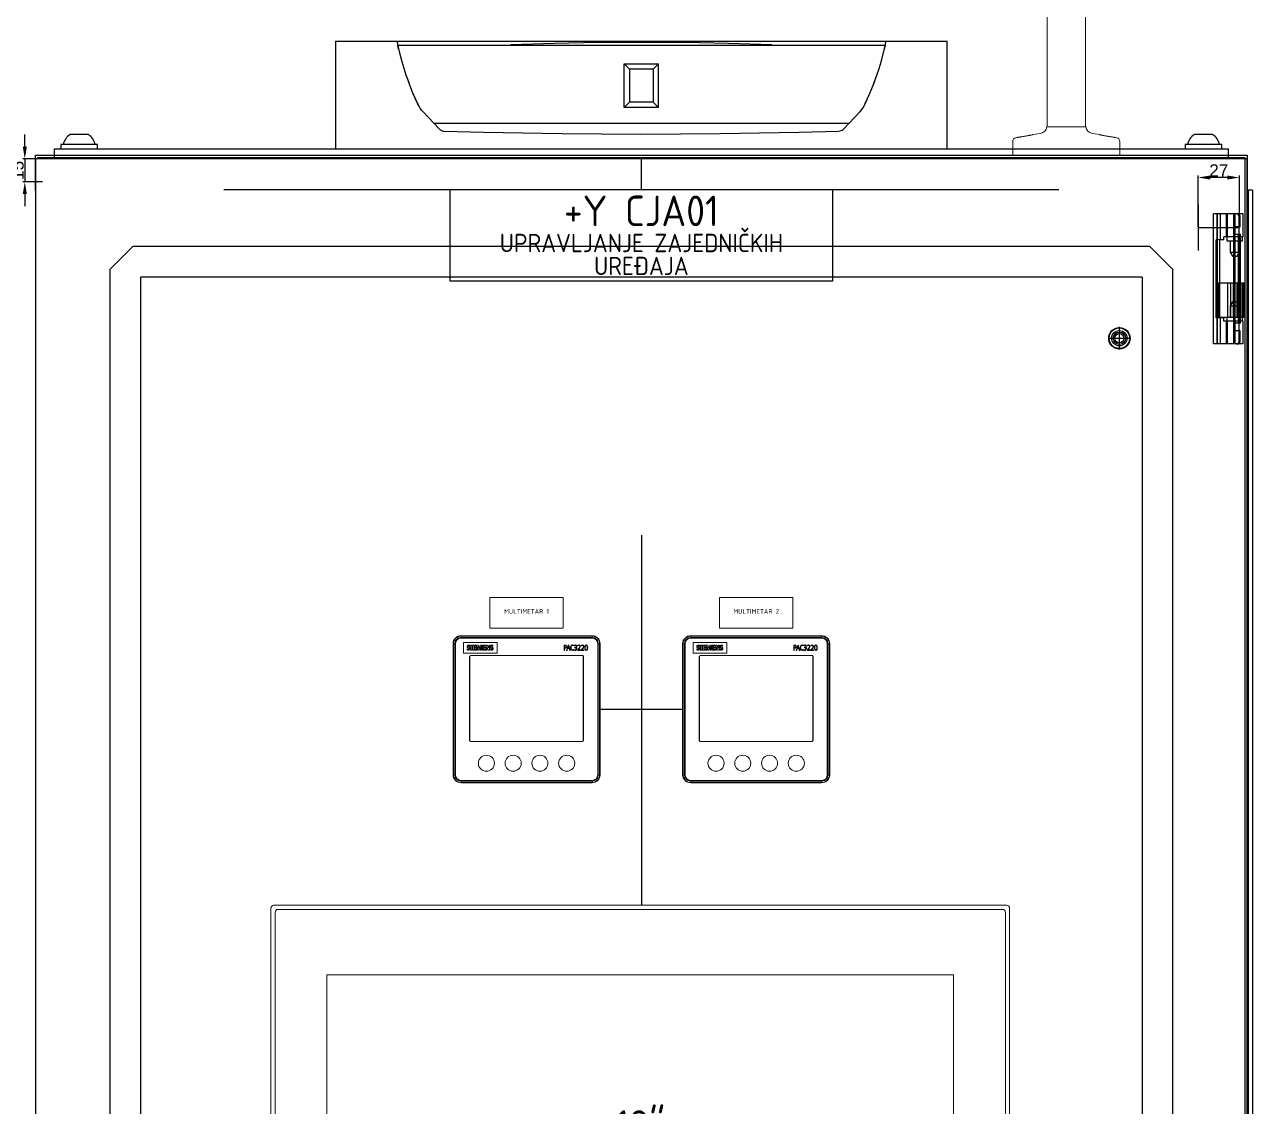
# Model space of a CAD drawing. Header units: millimetres. Extents: x 40929 to 57897, y 13592 to 43737.
# Drawn here: x 47262 to 48064, y 29100 to 29807 of the extents above; entities that cross this region are included whole.
import ezdxf

# ---------------------------------------------------------------- set-up
doc = ezdxf.new("R2010")
doc.units = ezdxf.units.MM
doc.set_wipeout_variables(frame=1)
doc.layers.add('! NO PLOT !', color=7, linetype='Continuous', true_color=0xff75dd, plot=False)
doc.layers.add('000-PI-Oprema', color=30, linetype='Continuous', lineweight=5)
for name, color, linetype in [('000-PI-ORMAR', 2, 'Continuous'), ('000-PI_TEXT', 7, 'Continuous'), ('AUT_7', 7, 'Continuous')]:
    doc.layers.add(name, color=color, linetype=linetype)
doc.styles.add('PI0', font='isocpeur.ttf', dxfattribs={"width": 0.9})
doc.styles.get("Standard").update_dxf_attribs({"font": 'arial.ttf'})
doc.dimstyles.new('ISO-25-lb', dxfattribs={"dimtxt": 8, "dimasz": 8, "dimexe": 1.25, "dimexo": 0.625, "dimtad": 1, "dimtxsty": 'Standard', "dimcen": 5, "dimadec": 0, "dimazin": 0, "dimtfac": 1, "dimtmove": 0, "dimatfit": 3, "dimfxl": 1, "dimarcsym": 0})

# ---------------------------------------------------------------- blocks, each defined once
blk = doc.blocks.new('8806000_2000x800x600')
at = {"layer": '! NO PLOT !'}
for p, q in [((-3049.32, 1783), (-3049.32, 1868)), ((-3029.87, 1868), (-3049.32, 1868)), ((-3046.83, 1851), (-3046.83, 1868)), ((-3046.63, 1783), (-3046.63, 1868)), ((-3044.73, 1851), (-3044.73, 1868)), ((-3040.97, 1868), (-3040.97, 1853)), ((-3040.06, 1853), (-3040.06, 1868)), ((-3035.95, 1783), (-3035.95, 1868)), ((-3035.42, 1853), (-3035.42, 1868)), ((-3035.2, 1783), (-3035.2, 1868)), ((-3032.45, 1866), (-3031.8, 1866)), ((-3032.45, 1785), (-3032.45, 1866)), ((-3031.8, 1859.5), (-3031.8, 1866)), ((-3029.87, 1853), (-3029.87, 1868)), ((-3031.8, 1859.5), (-3035.95, 1859.5)), ((-3031.72, 1854.5), (-3035.95, 1854.5)), ((-3032.87, 1796.5), (-3032.87, 1854.5)), ((-3032.44, 1791.5), (-3032.44, 1859.5)), ((-3032.15, 1796.5), (-3032.15, 1854.5)), ((-3031.72, 1796.5), (-3031.72, 1854.5)), ((-3755.82, 1846.75), (-3770.82, 1831.75)), ((-3090.82, 1846.75), (-3755.82, 1846.75)), ((-3075.82, 1831.75), (-3090.82, 1846.75)), ((-3047.56, 1800), (-3047.56, 1851)), ((-3042.64, 1851), (-3047.56, 1851)), ((-3045.1, 1800), (-3045.1, 1851)), ((-3029.87, 1853), (-3042.64, 1853)), ((-3042.64, 1851), (-3042.64, 1853)), ((-3040.52, 1853), (-3040.52, 1850.5)), ((-3040.52, 1850.5), (-3030.32, 1850.5)), ((-3038.37, 1850.5), (-3038.37, 1843.01)), ((-3032.47, 1843.01), (-3032.47, 1850.5)), ((-3030.32, 1850.5), (-3030.32, 1853)), ((-3038.37, 1843.01), (-3032.47, 1843.01)), ((-3038.37, 1843.01), (-3036.92, 1840.5)), ((-3036.92, 1840.5), (-3033.92, 1840.5)), ((-3033.92, 1840.5), (-3032.47, 1843.01)), ((-3770.82, 1831.75), (-3770.82, -8.25)), ((-3075.82, -8.25), (-3075.82, 1831.75)), ((-3750.82, 1826.75), (-3750.82, -3.25)), ((-3095.82, 1826.75), (-3750.82, 1826.75)), ((-3095.82, 1826.75), (-3095.82, -3.25)), ((-3046.12, 1823), (-3029.32, 1823)), ((-3046.12, 1823), (-3046.12, 1800.5)), ((-3040.17, 1823), (-3040.17, 1800.5)), ((-3038.17, 1823), (-3038.17, 1800.5)), ((-3036.49, 1823), (-3036.49, 1800.5)), ((-3036.14, 1823), (-3036.14, 1800.5)), ((-3033.99, 1823), (-3033.99, 1800.5)), ((-3033.64, 1823), (-3033.64, 1800.5)), ((-3033.28, 1823), (-3033.28, 1800.5)), ((-3032.15, 1823), (-3032.15, 1800.5)), ((-3031.4, 1823), (-3031.4, 1800.5)), ((-3031.28, 1800.5), (-3031.28, 1823)), ((-3030.27, 1823), (-3030.27, 1800.5)), ((-3029.52, 1823), (-3029.52, 1800.5)), ((-3036.92, 1810.5), (-3038.37, 1807.99)), ((-3038.37, 1807.99), (-3038.37, 1800.5)), ((-3038.37, 1807.99), (-3032.47, 1807.99)), ((-3036.92, 1810.5), (-3033.92, 1810.5)), ((-3032.47, 1807.99), (-3033.92, 1810.5)), ((-3032.47, 1800.5), (-3032.47, 1807.99)), ((-3042.64, 1800), (-3047.56, 1800)), ((-3046.83, 1783), (-3046.83, 1800)), ((-3046.12, 1800.5), (-3029.32, 1800.5)), ((-3044.73, 1783), (-3044.73, 1800)), ((-3042.64, 1798), (-3042.64, 1800)), ((-3040.52, 1800.5), (-3040.52, 1798)), ((-3030.32, 1798), (-3030.32, 1800.5)), ((-3110.82, 1779.4), (-3110.82, 1794.1)), ((-3110.82, 1779.4), (-3110.82, 1794.1)), ((-3029.87, 1798), (-3042.64, 1798)), ((-3040.97, 1798), (-3040.97, 1783)), ((-3040.06, 1783), (-3040.06, 1798)), ((-3031.72, 1796.5), (-3035.95, 1796.5)), ((-3031.8, 1791.5), (-3035.95, 1791.5)), ((-3035.42, 1783), (-3035.42, 1798)), ((-3031.8, 1785), (-3031.8, 1791.5)), ((-3029.87, 1783), (-3029.87, 1798)), ((-3118.17, 1786.75), (-3103.47, 1786.75)), ((-3118.17, 1786.75), (-3103.47, 1786.75)), ((-3029.87, 1783), (-3049.32, 1783)), ((-3032.45, 1785), (-3031.8, 1785))]:
    blk.add_line(p, q, dxfattribs=at)
for radius in [7, 7, 6.7, 6.7, 5, 4, 3]:
    blk.add_circle((-3110.82, 1786.75), radius, dxfattribs=at)
for centre, start_param, end_param in [((-3034.38, 1866), 4.712389, 6.283185), ((-3033.73, 1866), 4.712389, 6.283185), ((-3034.38, 1785), 3.141593, 4.712389), ((-3033.73, 1785), 3.141593, 4.712389)]:
    blk.add_ellipse(centre, major_axis=(0, 2), ratio=0.965926, start_param=start_param, end_param=end_param, dxfattribs=at)
at = {"layer": '000-PI-ORMAR'}
for p, q in [((-3784.83, 1920), (-3796.83, 1920)), ((-3049.83, 1920), (-3061.83, 1920)), ((-3778.83, 1913.4), (-3802.83, 1913.4)), ((-3802.83, 1913.4), (-3802.83, 1910.5)), ((-3778.83, 1910.5), (-3778.83, 1913.4)), ((-3043.83, 1913.4), (-3067.83, 1913.4)), ((-3067.83, 1913.4), (-3067.83, 1910.5)), ((-3043.83, 1910.5), (-3043.83, 1913.4)), ((-3819.33, 1906.5), (-3807.08, 1906.5)), ((-3819.33, 1883.36), (-3819.33, 1906.5)), ((-3819.32, 1904), (-3819.32, -80.5)), ((-3027.32, 1904), (-3819.32, 1904)), ((-3817.83, 1904), (-3817.83, 1905)), ((-3817.83, 1905), (-3807.08, 1905)), ((-3807.08, 1904), (-3807.08, 1910.5)), ((-3807.08, 1910.5), (-3039.58, 1910.5)), ((-3807.08, 1906.5), (-3039.58, 1906.5)), ((-3807.08, 1905), (-3039.58, 1905)), ((-3039.58, 1904), (-3039.58, 1910.5)), ((-3039.58, 1906.5), (-3027.33, 1906.5)), ((-3039.58, 1905), (-3028.83, 1905)), ((-3028.83, 1905), (-3028.83, 1904)), ((-3028.83, 1904), (-3028.83, -80.5)), ((-3027.33, 1906.5), (-3027.33, 1904)), ((-3027.33, 1904), (-3027.33, -80.5)), ((-3027.32, -80.5), (-3027.32, 1904)), ((-3026.55, 1883.5), (-3027.32, 1883.36)), ((-3023.83, 1883.5), (-3026.55, 1883.5)), ((-3026.55, 1883.5), (-3026.55, -67.5)), ((-3023.83, 1883.5), (-3023.83, -67.5))]:
    blk.add_line(p, q, dxfattribs=at)
for centre, start, end in [((-3790.43, 1910.8), 124.82083, 166.60542), ((-3791.22, 1910.8), 13.39458, 55.17917), ((-3055.43, 1910.8), 124.82083, 166.60542), ((-3056.22, 1910.8), 13.39458, 55.17917)]:
    blk.add_arc(centre, 11.2, start, end, dxfattribs=at)
blk = doc.blocks.new('7KM3220-1BA01-1EA0 PAC3220')
at = {"layer": '000-PI-Oprema'}
for p, q in [((43382.77, 38068.16), (43383.04, 38068.16)), ((43382.77, 37982.53), (43382.77, 38068.16)), ((43383.04, 38068.16), (43383.91, 38068.16)), ((43383.04, 37982.53), (43383.04, 38068.16)), ((43384.33, 38068.16), (43383.91, 38068.16)), ((43383.91, 38068.16), (43383.91, 37982.53)), ((43384.33, 38068.16), (43384.33, 37982.53)), ((43388.04, 38073.42), (43473.64, 38073.42)), ((43388.04, 38073.42), (43388.04, 38073.16)), ((43388.04, 38073.16), (43473.64, 38073.16)), ((43388.04, 38073.16), (43388.04, 38072.28)), ((43473.64, 38072.28), (43388.04, 38072.28)), ((43388.04, 38071.87), (43388.04, 38072.28)), ((43473.64, 38071.87), (43388.04, 38071.87)), ((43389.59, 38069.04), (43389.59, 38062.04)), ((43411.56, 38069.04), (43389.59, 38069.04)), ((43393.86, 38066.6), (43393.86, 38067.23)), ((43395.2, 38067.29), (43394.45, 38067.29)), ((43394.45, 38067.29), (43394.45, 38064.04)), ((43395.2, 38064.04), (43395.2, 38067.29)), ((43395.83, 38067.29), (43395.83, 38064.04)), ((43397.71, 38067.29), (43395.83, 38067.29)), ((43396.55, 38066.7), (43397.71, 38066.7)), ((43396.55, 38065.97), (43396.55, 38066.7)), ((43397.56, 38065.97), (43396.55, 38065.97)), ((43397.56, 38065.43), (43397.56, 38065.97)), ((43397.71, 38066.7), (43397.71, 38067.29)), ((43398.19, 38067.29), (43398.19, 38064.04)), ((43399.14, 38067.29), (43398.19, 38067.29)), ((43398.71, 38064.04), (43398.71, 38066.26)), ((43398.71, 38066.26), (43399.44, 38064.01)), ((43399.78, 38065.26), (43399.14, 38067.29)), ((43400.46, 38067.29), (43399.78, 38065.26)), ((43399.9, 38064.01), (43400.65, 38066.26)), ((43401.36, 38067.29), (43400.46, 38067.29)), ((43400.65, 38066.26), (43400.65, 38064.04)), ((43401.36, 38064.04), (43401.36, 38067.29)), ((43401.99, 38067.29), (43401.99, 38064.04)), ((43403.88, 38067.29), (43401.99, 38067.29)), ((43402.72, 38065.97), (43402.72, 38066.7)), ((43402.72, 38066.7), (43403.88, 38066.7)), ((43403.73, 38065.97), (43402.72, 38065.97)), ((43403.73, 38065.43), (43403.73, 38065.97)), ((43403.88, 38066.7), (43403.88, 38067.29)), ((43405.2, 38067.29), (43404.35, 38067.29)), ((43404.35, 38067.29), (43404.35, 38064.04)), ((43404.87, 38064.04), (43404.87, 38066.19)), ((43404.87, 38066.19), (43405.79, 38064.04)), ((43406.09, 38065.18), (43405.2, 38067.29)), ((43406.09, 38067.29), (43406.09, 38065.18)), ((43406.61, 38067.29), (43406.09, 38067.29)), ((43406.61, 38064.04), (43406.61, 38067.29)), ((43408.85, 38066.6), (43408.85, 38067.23)), ((43411.56, 38062.04), (43411.56, 38069.04)), ((43455.42, 38067.32), (43455.42, 38063.82)), ((43455.74, 38065.63), (43455.74, 38066.99)), ((43457.98, 38067.32), (43456.99, 38063.82)), ((43458.39, 38067.32), (43457.98, 38067.32)), ((43458.36, 38066.3), (43458.6, 38065.38)), ((43459.39, 38063.82), (43458.39, 38067.32)), ((43461.5, 38066.83), (43461.6, 38067.15)), ((43462.06, 38067.2), (43462.12, 38066.88)), ((43462.33, 38065.83), (43462.33, 38065.5)), ((43464.38, 38067.13), (43464.46, 38066.79)), ((43466.7, 38067.13), (43466.78, 38066.79)), ((43473.64, 38073.42), (43473.64, 38073.16)), ((43473.64, 38073.16), (43473.64, 38072.28)), ((43473.64, 38071.87), (43473.64, 38072.28)), ((43477.35, 38068.16), (43477.76, 38068.16)), ((43477.35, 37982.53), (43477.35, 38068.16)), ((43478.64, 38068.16), (43477.76, 38068.16)), ((43477.76, 37982.53), (43477.76, 38068.16)), ((43478.9, 38068.16), (43478.64, 38068.16)), ((43478.64, 38068.16), (43478.64, 37982.53)), ((43478.9, 38068.16), (43478.9, 37982.53)), ((43389.59, 38062.04), (43411.56, 38062.04)), ((43392.1, 38064.75), (43392.1, 38064.1)), ((43393.63, 38005.05), (43393.63, 38059.65)), ((43393.7, 38059.72), (43393.71, 38059.71)), ((43393.7, 38059.72), (43393.7, 38004.98)), ((43393.71, 38004.98), (43393.71, 38059.71)), ((43394.45, 38064.04), (43395.2, 38064.04)), ((43467.37, 38060.52), (43394.5, 38060.52)), ((43394.51, 38060.51), (43394.51, 38060.52)), ((43394.51, 38060.51), (43467.96, 38060.51)), ((43394.53, 38060.55), (43467.13, 38060.55)), ((43395.83, 38064.04), (43397.74, 38064.04)), ((43396.55, 38064.67), (43396.55, 38065.43)), ((43396.55, 38065.43), (43397.56, 38065.43)), ((43397.74, 38064.67), (43396.55, 38064.67)), ((43397.74, 38064.04), (43397.74, 38064.67)), ((43398.19, 38064.04), (43398.71, 38064.04)), ((43399.44, 38064.01), (43399.9, 38064.01)), ((43400.65, 38064.04), (43401.36, 38064.04)), ((43401.99, 38064.04), (43403.9, 38064.04)), ((43402.72, 38064.67), (43402.72, 38065.43)), ((43402.72, 38065.43), (43403.73, 38065.43)), ((43403.9, 38064.67), (43402.72, 38064.67)), ((43403.9, 38064.04), (43403.9, 38064.67)), ((43404.35, 38064.04), (43404.87, 38064.04)), ((43405.79, 38064.04), (43406.61, 38064.04)), ((43407.09, 38064.75), (43407.09, 38064.1)), ((43455.42, 38063.82), (43455.74, 38063.82)), ((43455.87, 38065.63), (43455.74, 38065.63)), ((43455.74, 38063.82), (43455.74, 38065.3)), ((43456.99, 38063.82), (43457.32, 38063.82)), ((43457.32, 38063.82), (43457.66, 38065.05)), ((43457.66, 38065.05), (43458.7, 38065.05)), ((43458.6, 38065.38), (43457.76, 38065.38)), ((43458.7, 38065.05), (43459.04, 38063.82)), ((43459.04, 38063.82), (43459.39, 38063.82)), ((43461.62, 38063.97), (43461.54, 38064.29)), ((43462.04, 38064.26), (43461.96, 38063.93)), ((43464.3, 38064.17), (43464.3, 38063.82)), ((43464.3, 38063.82), (43466.06, 38063.82)), ((43466.06, 38064.15), (43464.69, 38064.15)), ((43466.06, 38063.82), (43466.06, 38064.15)), ((43466.62, 38064.17), (43466.62, 38063.82)), ((43466.62, 38063.82), (43468.38, 38063.82)), ((43468.38, 38064.15), (43467.01, 38064.15)), ((43467.96, 38060.51), (43467.37, 38060.51)), ((43467.96, 38060), (43467.96, 38060.51)), ((43467.96, 38060.51), (43467.96, 38060.51)), ((43467.96, 38060.51), (43467.96, 38004.99)), ((43467.96, 38004.98), (43467.96, 38060)), ((43468.03, 38059.65), (43468.03, 38005.05)), ((43468.38, 38063.82), (43468.38, 38064.15)), ((43393.71, 38004.98), (43393.7, 38004.98)), ((43394.51, 38004.18), (43394.51, 38004.19)), ((43467.16, 38004.19), (43394.51, 38004.19)), ((43394.51, 38004.18), (43467.16, 38004.18)), ((43467.13, 38004.15), (43394.53, 38004.15)), ((43467.16, 38004.19), (43467.16, 38004.18)), ((43467.96, 38004.98), (43467.96, 38004.98)), ((43382.77, 37982.53), (43383.04, 37982.53)), ((43383.04, 37982.53), (43383.91, 37982.53)), ((43384.33, 37982.53), (43383.91, 37982.53)), ((43388.04, 37978.82), (43388.04, 37978.4)), ((43388.04, 37978.82), (43473.64, 37978.82)), ((43388.04, 37977.53), (43388.04, 37978.4)), ((43388.04, 37978.4), (43473.64, 37978.4)), ((43388.04, 37977.26), (43388.04, 37977.53)), ((43473.64, 37977.53), (43388.04, 37977.53)), ((43473.64, 37978.82), (43473.64, 37978.4)), ((43473.64, 37977.53), (43473.64, 37978.4)), ((43473.64, 37977.26), (43473.64, 37977.53)), ((43477.35, 37982.53), (43477.76, 37982.53)), ((43478.64, 37982.53), (43477.76, 37982.53)), ((43478.9, 37982.53), (43478.64, 37982.53)), ((43473.64, 37977.26), (43388.04, 37977.26))]:
    blk.add_line(p, q, dxfattribs=at)
for centre in [(43404.58, 37990.05), (43422.08, 37990.05), (43439.58, 37990.05), (43457.08, 37990.05)]:
    blk.add_circle(centre, 5.25, dxfattribs=at)
for centre, radius, start, end in [((43388.04, 38068.16), 5.27, 90, 180), ((43388.04, 38068.16), 5, 90, 180), ((43388.04, 38068.16), 4.12, 90, 180), ((43388.04, 38068.16), 3.71, 90, 180), ((43473.64, 38068.16), 5.27, 0, 90), ((43473.64, 38068.16), 5, 0, 90), ((43473.64, 38068.16), 4.12, 0, 90), ((43473.64, 38068.16), 3.71, 0, 90), ((43394.53, 38059.65), 0.9, 90, 180), ((43467.13, 38059.65), 0.9, 74.52923, 90), ((43467.13, 38059.65), 0.9, 0, 23.17414), ((43394.53, 38005.05), 0.9, 180, 270), ((43467.13, 38005.05), 0.9, 270, 0), ((43388.04, 37982.53), 5.27, 180, 270), ((43388.04, 37982.53), 5, 180, 270), ((43388.04, 37982.53), 4.12, 180, 270), ((43388.04, 37982.53), 3.71, 180, 270), ((43473.64, 37982.53), 5.27, 270, 0), ((43473.64, 37982.53), 5, 270, 0), ((43473.64, 37982.53), 4.12, 270, 0), ((43473.64, 37982.53), 3.71, 270, 0)]:
    blk.add_arc(centre, radius, start, end, dxfattribs=at)
for centre, major_axis, start_param, end_param in [((43394.5, 38059.72), (-0.566, 0.566), 5.497939, 7.068431), ((43394.51, 38059.71), (-0.566, 0.566), 5.49968, 7.068444), ((43394.5, 38004.98), (-0.566, -0.566), 5.497939, 7.070176), ((43394.51, 38004.99), (-0.566, -0.566), 5.499681, 7.068443), ((43467.16, 38004.99), (0.566, -0.566), 5.499681, 7.068443), ((43467.16, 38004.98), (0.566, -0.566), 5.497939, 7.070176)]:
    blk.add_ellipse(centre, major_axis=major_axis, ratio=0.999695, start_param=start_param, end_param=end_param, dxfattribs=at)
for points, knots in [([(43393.86, 38067.23), (43393.63, 38067.31), (43393.38, 38067.35), (43392.8, 38067.35), (43392.55, 38067.27), (43392.15, 38066.94), (43392.05, 38066.68), (43392.05, 38066.08), (43392.13, 38065.86), (43392.38, 38065.59), (43392.6, 38065.45), (43393.11, 38065.19), (43393.22, 38065.12), (43393.27, 38065.06)], [0, 0, 0, 0, 0.170528, 0.170528, 0.384031, 0.384031, 0.622395, 0.622395, 0.814189, 0.814189, 0.931637, 0.931637, 1, 1, 1, 1]), ([(43392.1, 38064.1), (43392.36, 38064.02), (43392.63, 38063.98), (43393.25, 38063.98), (43393.5, 38064.05), (43393.94, 38064.37), (43394.07, 38064.65), (43394.07, 38065.27), (43394.01, 38065.47), (43393.79, 38065.75), (43393.57, 38065.9), (43393.03, 38066.19), (43392.9, 38066.27), (43392.79, 38066.36), (43392.76, 38066.42), (43392.76, 38066.69), (43392.9, 38066.79), (43393.37, 38066.79), (43393.6, 38066.72), (43393.86, 38066.6)], [0, 0, 0, 0, 0.109176, 0.109176, 0.226673, 0.226673, 0.378075, 0.378075, 0.477269, 0.477269, 0.563849, 0.563849, 0.621034, 0.621034, 0.690812, 0.690812, 0.868002, 0.868002, 1, 1, 1, 1]), ([(43408.85, 38067.23), (43408.61, 38067.31), (43408.36, 38067.35), (43407.79, 38067.35), (43407.53, 38067.27), (43407.14, 38066.94), (43407.03, 38066.68), (43407.03, 38066.08), (43407.11, 38065.86), (43407.37, 38065.59), (43407.58, 38065.46), (43408.09, 38065.19), (43408.21, 38065.12), (43408.26, 38065.06)], [0, 0, 0, 0, 0.172102, 0.172102, 0.387113, 0.387113, 0.626134, 0.626134, 0.818457, 0.818457, 0.934139, 0.934139, 1, 1, 1, 1]), ([(43407.09, 38064.1), (43407.34, 38064.02), (43407.62, 38063.98), (43408.23, 38063.98), (43408.49, 38064.05), (43408.93, 38064.37), (43409.05, 38064.65), (43409.05, 38065.27), (43408.99, 38065.47), (43408.77, 38065.75), (43408.55, 38065.9), (43408.01, 38066.19), (43407.88, 38066.27), (43407.77, 38066.36), (43407.74, 38066.42), (43407.74, 38066.69), (43407.88, 38066.79), (43408.36, 38066.79), (43408.59, 38066.72), (43408.85, 38066.6)], [0, 0, 0, 0, 0.111908, 0.111908, 0.232344, 0.232344, 0.386262, 0.386262, 0.487105, 0.487105, 0.575124, 0.575124, 0.633259, 0.633259, 0.701084, 0.701084, 0.871402, 0.871402, 1, 1, 1, 1]), ([(43456.85, 38065.68), (43456.96, 38065.84), (43457.01, 38066.05), (43457.01, 38066.68), (43456.9, 38066.96), (43456.54, 38067.26), (43456.29, 38067.32), (43455.78, 38067.32), (43455.6, 38067.32), (43455.42, 38067.32)], [0, 0, 0, 0, 0.239034, 0.239034, 0.603781, 0.603781, 0.861938, 0.861938, 1, 1, 1, 1]), ([(43455.74, 38066.99), (43455.8, 38066.99), (43455.86, 38066.99), (43456.18, 38066.99), (43456.37, 38066.94), (43456.47, 38066.85)], [0, 0, 0, 0, 0.190184, 0.190184, 1, 1, 1, 1]), ([(43456.47, 38066.85), (43456.53, 38066.8), (43456.58, 38066.72), (43456.65, 38066.53), (43456.67, 38066.42), (43456.67, 38066.02), (43456.59, 38065.83), (43456.33, 38065.67), (43456.14, 38065.63), (43455.87, 38065.63)], [0, 0, 0, 0, 0.164269, 0.164269, 0.329919, 0.329919, 0.72075, 0.72075, 1, 1, 1, 1]), ([(43457.76, 38065.38), (43457.84, 38065.69), (43457.93, 38065.99), (43458.08, 38066.55), (43458.14, 38066.78), (43458.18, 38066.98)], [0, 0, 0, 0, 0.548869, 0.548869, 1, 1, 1, 1]), ([(43461.6, 38067.15), (43461.35, 38067.3), (43461.1, 38067.37), (43460.65, 38067.37), (43460.46, 38067.32), (43460.06, 38067.09), (43459.88, 38066.86), (43459.63, 38066.25), (43459.57, 38065.92), (43459.57, 38065), (43459.69, 38064.57), (43460.18, 38063.93), (43460.49, 38063.77), (43461.1, 38063.77), (43461.35, 38063.84), (43461.62, 38063.97)], [0, 0, 0, 0, 0.124789, 0.124789, 0.231372, 0.231372, 0.380026, 0.380026, 0.514642, 0.514642, 0.708902, 0.708902, 0.889968, 0.889968, 1, 1, 1, 1]), ([(43461.54, 38064.29), (43461.31, 38064.17), (43461.09, 38064.11), (43460.68, 38064.11), (43460.51, 38064.16), (43460.23, 38064.39), (43460.11, 38064.55), (43459.95, 38065), (43459.91, 38065.26), (43459.91, 38065.95), (43459.99, 38066.31), (43460.32, 38066.89), (43460.55, 38067.04), (43461.06, 38067.04), (43461.27, 38066.97), (43461.5, 38066.83)], [0, 0, 0, 0, 0.136526, 0.136526, 0.257422, 0.257422, 0.378319, 0.378319, 0.507094, 0.507094, 0.69498, 0.69498, 0.881306, 0.881306, 1, 1, 1, 1]), ([(43463.03, 38065.67), (43463.23, 38065.72), (43463.39, 38065.82), (43463.6, 38066.12), (43463.66, 38066.31), (43463.66, 38066.78), (43463.59, 38066.98), (43463.28, 38067.29), (43463.06, 38067.37), (43462.55, 38067.37), (43462.3, 38067.32), (43462.06, 38067.2)], [0, 0, 0, 0, 0.189028, 0.189028, 0.37761, 0.37761, 0.581585, 0.581585, 0.804541, 0.804541, 1, 1, 1, 1]), ([(43462.12, 38066.88), (43462.35, 38066.99), (43462.56, 38067.05), (43462.94, 38067.05), (43463.08, 38067), (43463.18, 38066.9)], [0, 0, 0, 0, 0.516899, 0.516899, 1, 1, 1, 1]), ([(43463.18, 38066.9), (43463.28, 38066.8), (43463.33, 38066.66), (43463.33, 38066.27), (43463.24, 38066.1), (43462.91, 38065.87), (43462.73, 38065.82), (43462.44, 38065.82), (43462.39, 38065.83), (43462.33, 38065.83)], [0, 0, 0, 0, 0.275014, 0.275014, 0.646282, 0.646282, 0.929984, 0.929984, 1, 1, 1, 1]), ([(43464.46, 38066.79), (43464.68, 38066.96), (43464.9, 38067.05), (43465.29, 38067.05), (43465.44, 38066.99), (43465.66, 38066.76), (43465.71, 38066.62), (43465.71, 38066.28), (43465.67, 38066.11), (43465.52, 38065.76), (43465.4, 38065.55), (43465.03, 38065.03), (43464.72, 38064.65), (43464.3, 38064.17)], [0, 0, 0, 0, 0.204667, 0.204667, 0.381425, 0.381425, 0.54064, 0.54064, 0.686447, 0.686447, 0.832036, 0.832036, 1, 1, 1, 1]), ([(43464.69, 38064.15), (43464.92, 38064.42), (43465.15, 38064.7), (43465.62, 38065.31), (43465.79, 38065.59), (43465.99, 38066.03), (43466.04, 38066.25), (43466.04, 38066.77), (43465.94, 38067), (43465.6, 38067.3), (43465.4, 38067.37), (43464.89, 38067.37), (43464.64, 38067.29), (43464.38, 38067.13)], [0, 0, 0, 0, 0.136236, 0.136236, 0.284501, 0.284501, 0.432766, 0.432766, 0.637721, 0.637721, 0.816735, 0.816735, 1, 1, 1, 1]), ([(43466.78, 38066.79), (43467, 38066.96), (43467.22, 38067.05), (43467.61, 38067.05), (43467.76, 38066.99), (43467.98, 38066.76), (43468.03, 38066.62), (43468.03, 38066.28), (43468, 38066.11), (43467.84, 38065.76), (43467.72, 38065.55), (43467.36, 38065.03), (43467.05, 38064.65), (43466.62, 38064.17)], [0, 0, 0, 0, 0.204667, 0.204667, 0.381425, 0.381425, 0.54064, 0.54064, 0.686447, 0.686447, 0.832036, 0.832036, 1, 1, 1, 1]), ([(43467.01, 38064.15), (43467.25, 38064.42), (43467.48, 38064.7), (43467.94, 38065.31), (43468.11, 38065.59), (43468.31, 38066.03), (43468.36, 38066.25), (43468.36, 38066.77), (43468.27, 38067), (43467.92, 38067.3), (43467.72, 38067.37), (43467.21, 38067.37), (43466.96, 38067.29), (43466.7, 38067.13)], [0, 0, 0, 0, 0.136236, 0.136236, 0.284501, 0.284501, 0.432766, 0.432766, 0.637721, 0.637721, 0.816735, 0.816735, 1, 1, 1, 1]), ([(43470.57, 38066.93), (43470.41, 38067.22), (43470.17, 38067.37), (43469.21, 38067.37), (43468.89, 38066.78), (43468.89, 38064.97), (43468.97, 38064.52), (43469.12, 38064.22)], [0, 0, 0, 0, 0.249903, 0.249903, 0.744574, 0.744574, 1, 1, 1, 1]), ([(43469.12, 38064.22), (43469.28, 38063.92), (43469.52, 38063.77), (43470.21, 38063.77), (43470.47, 38063.96), (43470.75, 38064.62), (43470.81, 38065.03), (43470.81, 38066.18), (43470.73, 38066.63), (43470.57, 38066.93)], [0, 0, 0, 0, 0.254748, 0.254748, 0.537929, 0.537929, 0.754361, 0.754361, 1, 1, 1, 1]), ([(43470.37, 38064.57), (43470.26, 38064.26), (43470.09, 38064.11), (43469.62, 38064.11), (43469.46, 38064.24), (43469.26, 38064.72), (43469.21, 38065.08), (43469.21, 38066.02), (43469.25, 38066.35), (43469.32, 38066.57)], [0, 0, 0, 0, 0.297257, 0.297257, 0.569444, 0.569444, 0.799811, 0.799811, 1, 1, 1, 1]), ([(43469.32, 38066.57), (43469.43, 38066.88), (43469.6, 38067.04), (43470.07, 38067.04), (43470.24, 38066.9), (43470.43, 38066.42), (43470.48, 38066.06), (43470.48, 38065.12), (43470.44, 38064.79), (43470.37, 38064.57)], [0, 0, 0, 0, 0.296777, 0.296777, 0.566897, 0.566897, 0.793882, 0.793882, 1, 1, 1, 1]), ([(43393.27, 38065.06), (43393.32, 38065.01), (43393.34, 38064.95), (43393.34, 38064.67), (43393.19, 38064.57), (43392.67, 38064.57), (43392.4, 38064.63), (43392.1, 38064.75)], [0, 0, 0, 0, 0.172535, 0.172535, 0.649544, 0.649544, 1, 1, 1, 1]), ([(43408.26, 38065.06), (43408.3, 38065.01), (43408.32, 38064.95), (43408.32, 38064.67), (43408.17, 38064.57), (43407.65, 38064.57), (43407.39, 38064.63), (43407.09, 38064.75)], [0, 0, 0, 0, 0.172909, 0.172909, 0.650953, 0.650953, 1, 1, 1, 1]), ([(43455.74, 38065.3), (43455.8, 38065.3), (43455.86, 38065.3), (43456.17, 38065.3), (43456.36, 38065.33), (43456.65, 38065.44), (43456.77, 38065.54), (43456.85, 38065.68)], [0, 0, 0, 0, 0.107931, 0.107931, 0.552985, 0.552985, 1, 1, 1, 1]), ([(43461.96, 38063.93), (43462.22, 38063.82), (43462.46, 38063.77), (43462.99, 38063.77), (43463.22, 38063.85), (43463.59, 38064.22), (43463.69, 38064.48), (43463.69, 38065.09), (43463.62, 38065.31), (43463.36, 38065.58), (43463.22, 38065.65), (43463.03, 38065.67)], [0, 0, 0, 0, 0.184218, 0.184218, 0.399421, 0.399421, 0.64363, 0.64363, 0.850692, 0.850692, 1, 1, 1, 1]), ([(43462.33, 38065.5), (43462.38, 38065.51), (43462.43, 38065.51), (43462.77, 38065.51), (43462.99, 38065.45), (43463.29, 38065.22), (43463.37, 38065.05), (43463.37, 38064.61), (43463.31, 38064.44), (43463.08, 38064.16), (43462.91, 38064.09), (43462.49, 38064.09), (43462.27, 38064.15), (43462.04, 38064.26)], [0, 0, 0, 0, 0.037716, 0.037716, 0.23818, 0.23818, 0.437432, 0.437432, 0.624282, 0.624282, 0.82115, 0.82115, 1, 1, 1, 1])]:
    blk.add_open_spline(points, degree=3, knots=knots, dxfattribs=at)
blk.add_open_spline([(43458.18, 38066.98), (43458.24, 38066.76), (43458.29, 38066.53), (43458.36, 38066.3)], degree=3, dxfattribs=at)
blk = doc.blocks.new('*D274')
at = {"layer": '! NO PLOT !', "color": 0, "lineweight": -2, "transparency": 16777216}
for p, q in [((48028.96, 29674.69), (48028.96, 29708.13)), ((48047.96, 29706.88), (48036.96, 29706.88)), ((48055.96, 29674.69), (48055.96, 29708.13))]:
    blk.add_line(p, q, dxfattribs=at)
at = {"layer": '! NO PLOT !', "color": 0, "transparency": 16777216}
for points in [[(48036.96, 29708.21), (48036.96, 29705.54), (48028.96, 29706.88)], [(48047.96, 29708.21), (48047.96, 29705.54), (48055.96, 29706.88)]]:
    blk.add_solid(points, dxfattribs=at)
at = {"layer": 'Defpoints', "color": 0, "transparency": 16777216}
for p in [(48028.96, 29706.88), (48028.96, 29674.07), (48055.96, 29674.07)]:
    blk.add_point(p, dxfattribs=at)
at = {"layer": '! NO PLOT !', "color": 0, "transparency": 16777216, "insert": (48042.46, 29711.52), "char_height": 8, "attachment_point": 5}
blk.add_mtext('27', dxfattribs=at)
blk = doc.blocks.new('*D275')
at = {"layer": '! NO PLOT !', "color": 0, "linetype": 'Continuous', "lineweight": -2, "ltscale": 0.25, "transparency": 16777216}
for p, q in [((47261.88, 29727.07), (47261.88, 29735.07)), ((47268.33, 29719.07), (47260.63, 29719.07)), ((47261.88, 29719.07), (47261.88, 29704.07)), ((47273.33, 29704.07), (47260.63, 29704.07)), ((47261.88, 29696.07), (47261.88, 29688.07))]:
    blk.add_line(p, q, dxfattribs=at)
at = {"layer": '! NO PLOT !', "color": 0, "ltscale": 0.25, "transparency": 16777216}
for points in [[(47260.55, 29727.07), (47263.22, 29727.07), (47261.88, 29719.07)], [(47260.55, 29696.07), (47263.22, 29696.07), (47261.88, 29704.07)]]:
    blk.add_solid(points, dxfattribs=at)
at = {"layer": 'Defpoints', "color": 0, "ltscale": 0.25, "transparency": 16777216}
for p in [(47268.96, 29719.07), (47261.88, 29704.07), (47273.96, 29704.07)]:
    blk.add_point(p, dxfattribs=at)
at = {"layer": '! NO PLOT !', "color": 0, "ltscale": 0.25, "transparency": 16777216, "insert": (47257.17, 29711.57), "char_height": 8, "attachment_point": 5, "rotation": 90}
blk.add_mtext('15', dxfattribs=at)
blk = doc.blocks.new('19in panel')
at = {"layer": '000-PI-Oprema'}
for p, q in [((-239.5, 0), (239.5, 0)), ((-241.5, -335), (-241.5, -2)), ((-238.7, -4.8), (-238.7, -332.2)), ((236.7, -2.8), (-236.7, -2.8)), ((238.7, -332.2), (238.7, -4.8)), ((241.5, -2), (241.5, -335)), ((-204.9, -45.6), (-204.9, -276)), ((204.9, -45.6), (-204.9, -45.6)), ((204.9, -276), (204.9, -45.6)), ((-204.9, -276), (204.9, -276)), ((241.5, -337), (-239.5, -337)), ((-236.7, -334.2), (236.7, -334.2))]:
    blk.add_line(p, q, dxfattribs=at)
for centre, start, end in [((-239.5, -2), 90, 180), ((239.5, -2), 0, 90), ((-236.7, -4.8), 90, 180), ((236.7, -4.8), 0, 90), ((-239.5, -335), 180, 270), ((-236.7, -332.2), 180, 270), ((236.7, -332.2), 270, 0), ((239.5, -335), 270, 0)]:
    blk.add_arc(centre, 2, start, end, dxfattribs=at)
blk = doc.blocks.new('A$C4f5d0f99')
at = {"layer": '000-PI-Oprema'}
blk.add_blockref('19in panel', (-0.74, 1704.11), dxfattribs=at)
at = {"layer": '! NO PLOT !', "insert": (-0.74, 1543.31), "char_height": 20, "width": 409.8, "attachment_point": 5, "style": 'PI0'}
blk.add_mtext('{\\fISOCPEUR|b0|i0|c238|p34;19"\\PABB}', dxfattribs=at)
blk = doc.blocks.new('A$Cf4e1d7ba')
at = {"layer": '000-PI-ORMAR', "transparency": 33554687}
for p, q in [((-199.99, 1984.25), (-199.99, 1913.75)), ((-199.99, 1984.25), (200.01, 1984.25)), ((200.01, 1913.75), (200.01, 1984.25)), ((-158.77, 1979.02), (-159.29, 1981.32)), ((159.31, 1981.32), (-159.29, 1981.32)), ((159.31, 1981.32), (158.79, 1978.99)), ((-11.25, 1940.75), (-11.25, 1969.45)), ((-11.25, 1969.45), (11.28, 1969.45)), ((-7.7, 1965.8), (-11.25, 1969.35)), ((11.28, 1969.35), (7.73, 1965.8)), ((11.28, 1940.75), (11.28, 1969.45)), ((-7.7, 1965.8), (-7.7, 1944.4)), ((7.73, 1965.8), (-7.7, 1965.8)), ((7.73, 1965.8), (7.73, 1944.4)), ((151.96, 1956.65), (153.4, 1960.57)), ((-11.25, 1940.85), (-7.7, 1944.4)), ((7.73, 1944.4), (-7.7, 1944.4)), ((7.73, 1944.4), (11.28, 1940.85)), ((-142.68, 1938.09), (-132.25, 1926.9)), ((11.28, 1940.75), (-11.25, 1940.75)), ((132.27, 1926.9), (142.71, 1938.09)), ((-135.67, 1930.57), (-134.99, 1930.61)), ((-134.99, 1930.66), (135.01, 1930.66)), ((-134.99, 1929.84), (-134.99, 1930.61)), ((135.01, 1930.61), (135.01, 1929.84)), ((135.01, 1930.61), (135.69, 1930.57)), ((-129.99, 1925.65), (-129.99, 1925.54)), ((128.94, 1925.39), (130.01, 1925.54)), ((130.01, 1925.65), (130.01, 1925.54)), ((-199.99, 1913.75), (200.01, 1913.75))]:
    blk.add_line(p, q, dxfattribs=at)
for points in [[(-159.9, 1984.25), (-158.42, 1977.56), (-156.67, 1970.92), (-155.35, 1966.5), (-153.9, 1962.1), (-152.34, 1957.74)], [(85.31, 1981.86), (56.91, 1982.73), (28.49, 1983.26), (0.07, 1983.43), (-28.39, 1983.26), (-56.84, 1982.73), (-85.29, 1981.86)], [(152.37, 1957.74), (153.91, 1962.06), (155.35, 1966.41), (156.66, 1970.8), (158.43, 1977.49), (159.93, 1984.25)], [(-146.07, 1943.04), (-149.37, 1950.31), (-152.34, 1957.74)], [(152.37, 1957.74), (149.41, 1950.33), (146.1, 1943.04)], [(-149.15, 1949.8), (-148.88, 1949.17), (-146.1, 1943.11)], [(-142.68, 1938.09), (-143.66, 1939.21), (-144.55, 1940.41), (-145.36, 1941.7), (-146.07, 1943.04)], [(146.1, 1943.04), (145.4, 1941.73), (144.61, 1940.47), (143.7, 1939.24), (142.71, 1938.09)], [(146.13, 1943.11), (148.87, 1949.09), (149.17, 1949.78)], [(-132.25, 1926.9), (-131.66, 1926.37), (-130.98, 1925.93), (-130.33, 1925.65)], [(130.36, 1925.65), (130.5, 1925.7), (131.21, 1926.05), (131.88, 1926.52), (132.27, 1926.9)], [(-129.99, 1925.54), (-129.46, 1925.44), (-128.91, 1925.39)], [(-128.91, 1925.39), (-103.21, 1924.71), (-77.49, 1924.18), (-51.75, 1923.8), (-26, 1923.58), (-0.26, 1923.5), (25.6, 1923.57), (51.45, 1923.8), (77.3, 1924.18), (103.13, 1924.71), (128.94, 1925.39)]]:
    blk.add_lwpolyline(points, dxfattribs=at)
blk = doc.blocks.new('8WD4308-0DB')
at = {"layer": '000-PI-Oprema'}
for p, q in [((-10.95, 38.5), (-10.95, 18.5)), ((-10.95, 38.5), (10.95, 38.5)), ((10.95, 18.5), (10.95, 38.5)), ((-12.55, 18.5), (-12.76, 18.5)), ((0, 18.5), (-12.55, 18.5)), ((12.55, 18.5), (0, 18.5)), ((12.55, 18.5), (12.76, 18.5)), ((-35, 8.9), (-35, 0)), ((-32.23, 11.49), (-32.93, 11.36)), ((-16.85, 14.2), (-21.75, 13.34)), ((21.75, 13.34), (16.85, 14.2)), ((32.93, 11.36), (32.23, 11.49)), ((35, 0), (35, 8.9)), ((-35, 0), (0, 0)), ((0, 0), (35, 0))]:
    blk.add_line(p, q, dxfattribs=at)
for centre, radius, start, end in [((-17.72, 19.12), 5, 280, 352.8286), ((17.72, 19.12), 5, 187.1714, 260), ((-32.5, 8.9), 2.5, 100, 180), ((32.5, 8.9), 2.5, 0, 80)]:
    blk.add_arc(centre, radius, start, end, dxfattribs=at)
for points, knots in [([(-25.98, 12.5), (-26.27, 12.45), (-26.86, 12.34), (-27.76, 12.19), (-28.64, 12.04), (-29.47, 11.91), (-30.23, 11.79), (-30.89, 11.69), (-31.44, 11.61), (-31.85, 11.54), (-32.13, 11.5), (-32.25, 11.48), (-32.24, 11.49), (-32.23, 11.49)], [0, 0, 0, 0, 0.096017, 0.194806, 0.290827, 0.389665, 0.485085, 0.583337, 0.677637, 0.774733, 0.867989, 0.963988, 1, 1, 1, 1]), ([(-21.75, 13.34), (-21.76, 13.33), (-21.79, 13.33), (-22.02, 13.28), (-22.36, 13.2), (-22.84, 13.1), (-23.43, 12.98), (-24.12, 12.85), (-24.97, 12.69), (-25.62, 12.57), (-25.98, 12.5)], [0, 0, 0, 0, 0.121089, 0.238367, 0.358993, 0.477316, 0.598943, 0.719596, 0.843631, 1, 1, 1, 1]), ([(32.23, 11.49), (32.23, 11.49), (32.24, 11.49), (32.08, 11.51), (31.78, 11.55), (31.35, 11.62), (30.79, 11.7), (30.13, 11.81), (29.37, 11.93), (28.56, 12.06), (27.68, 12.2), (26.8, 12.36), (25.9, 12.51), (25.05, 12.67), (24.24, 12.82), (23.51, 12.97), (22.89, 13.09), (22.39, 13.2), (22.02, 13.28), (21.81, 13.32), (21.73, 13.34), (21.75, 13.34), (21.75, 13.34)], [0, 0, 0, 0, 0.031808, 0.085374, 0.13736, 0.19084, 0.243076, 0.2968, 0.34954, 0.403774, 0.457138, 0.512018, 0.565928, 0.621388, 0.675519, 0.731236, 0.785035, 0.840445, 0.893336, 0.947823, 0.999653, 1, 1, 1, 1])]:
    blk.add_open_spline(points, degree=3, knots=knots, dxfattribs=at)
blk = doc.blocks.new('8WD4308-0EE')
blk.add_wipeout([(-12.5, 150), (12.5, 150), (12.5, 0), (-12.5, 0)]).dxf.layer = '000-PI-Oprema'
at = {"layer": '000-PI-Oprema'}
blk.add_lwpolyline([(-12.5, 0), (12.5, 0), (12.5, 150), (-12.5, 150)], close=True, dxfattribs=at)

msp = doc.modelspace()

# ---------------------------------------------------------------- linework, layer by layer
at = {"layer": '! NO PLOT !', "ltscale": 0.25}
for p, q in [((47664.956, 29699.068), (47664.956, 29719.068)), ((47391.956, 29699.068), (47937.956, 29699.068)), ((47664.947, 29473.081), (47664.947, 29231.182)), ((47637.947, 29359.263), (47691.947, 29359.263))]:
    msp.add_line(p, q, dxfattribs=at)
at = {"layer": '! NO PLOT !'}
for p, q in [((48028.956, 29689.068), (48028.956, 29659.068)), ((48055.956, 29674.068), (48028.956, 29674.068))]:
    msp.add_line(p, q, dxfattribs=at)
at = {"layer": '000-PI-Oprema'}
for points in [[(47565.881, 29432.263), (47613.881, 29432.263), (47613.881, 29412.263), (47565.881, 29412.263)], [(47716.013, 29432.263), (47764.013, 29432.263), (47764.013, 29412.263), (47716.013, 29412.263)]]:
    msp.add_lwpolyline(points, close=True, dxfattribs=at)
at = {"layer": 'AUT_7'}
msp.add_lwpolyline([(47539.956, 29699.068), (47789.956, 29699.068), (47789.956, 29639.068), (47539.956, 29639.068)], close=True, dxfattribs=at)

# ---------------------------------------------------------------- block references
msp.add_blockref('8806000_2000x800x600', (51088.272, 27815.068))
at = {"layer": '000-PI-Oprema'}
for name, p in [('8WD4308-0DB', (47942.718, 29721.568)), ('7KM3220-1BA01-1EA0 PAC3220', (4159.042, -8666.081)), ('7KM3220-1BA01-1EA0 PAC3220', (4309.174, -8666.081))]:
    msp.add_blockref(name, p, dxfattribs=at)
at = {"layer": '000-PI-Oprema', "ltscale": 0.25}
msp.add_blockref('A$C4f5d0f99', (47664.956, 27527.068), dxfattribs=at)
at = {"layer": '000-PI-ORMAR', "ltscale": 0.25}
msp.add_blockref('A$Cf4e1d7ba', (47664.956, 27811.818), dxfattribs=at)

# ---------------------------------------------------------------- texts
at = {"layer": '000-PI_TEXT', "linetype": 'Continuous', "char_height": 3, "width": 58.2158, "attachment_point": 5, "style": 'PI0'}
for s, insert in [('{\\fISOCPEUR|b0|i0|c238|p34;MULTIMETAR 1}', (47589.881, 29423.229)), ('{\\fISOCPEUR|b0|i0|c238|p34;MULTIMETAR 2}', (47740.013, 29423.229))]:
    msp.add_mtext(s, dxfattribs=dict(at, insert=insert))
at = {"layer": 'AUT_7', "linetype": 'Continuous', "insert": (47664.956, 29669.068), "char_height": 20, "width": 238.08137, "attachment_point": 5, "line_spacing_factor": 0.75, "style": 'PI0'}
msp.add_mtext('+Y CJA01\\P{\\H0.6x;\\C7;UPRAVLJANJE ZAJEDNIČKIH UREĐAJA}', dxfattribs=at)

# ---------------------------------------------------------------- dimensions: what is measured, and where the dimension line sits
at = {"layer": '! NO PLOT !', "ltscale": 0.25}
dim = msp.add_linear_dim(base=(47261.883, 29704.068), p1=(47268.956, 29719.068), p2=(47273.956, 29704.068), angle=90, dimstyle='ISO-25-lb', dxfattribs=at)
dim.commit()
dim.dimension.update_dxf_attribs({"geometry": '*D275', "text_midpoint": (47257.173, 29711.568)})
at = {"layer": '! NO PLOT !'}
dim = msp.add_linear_dim(base=(48028.956, 29706.877), p1=(48055.956, 29674.068), p2=(48028.956, 29674.068), angle=180, dimstyle='ISO-25-lb', dxfattribs=at)
dim.commit()
dim.dimension.update_dxf_attribs({"geometry": '*D274', "text_midpoint": (48042.456, 29711.519)})

# ---------------------------------------------------------------- next in the draw order: block references
at = {"layer": '000-PI-Oprema'}
msp.add_blockref('8WD4308-0EE', (47942.718, 29740.068), dxfattribs=at)

doc.saveas('drawing.dxf')
